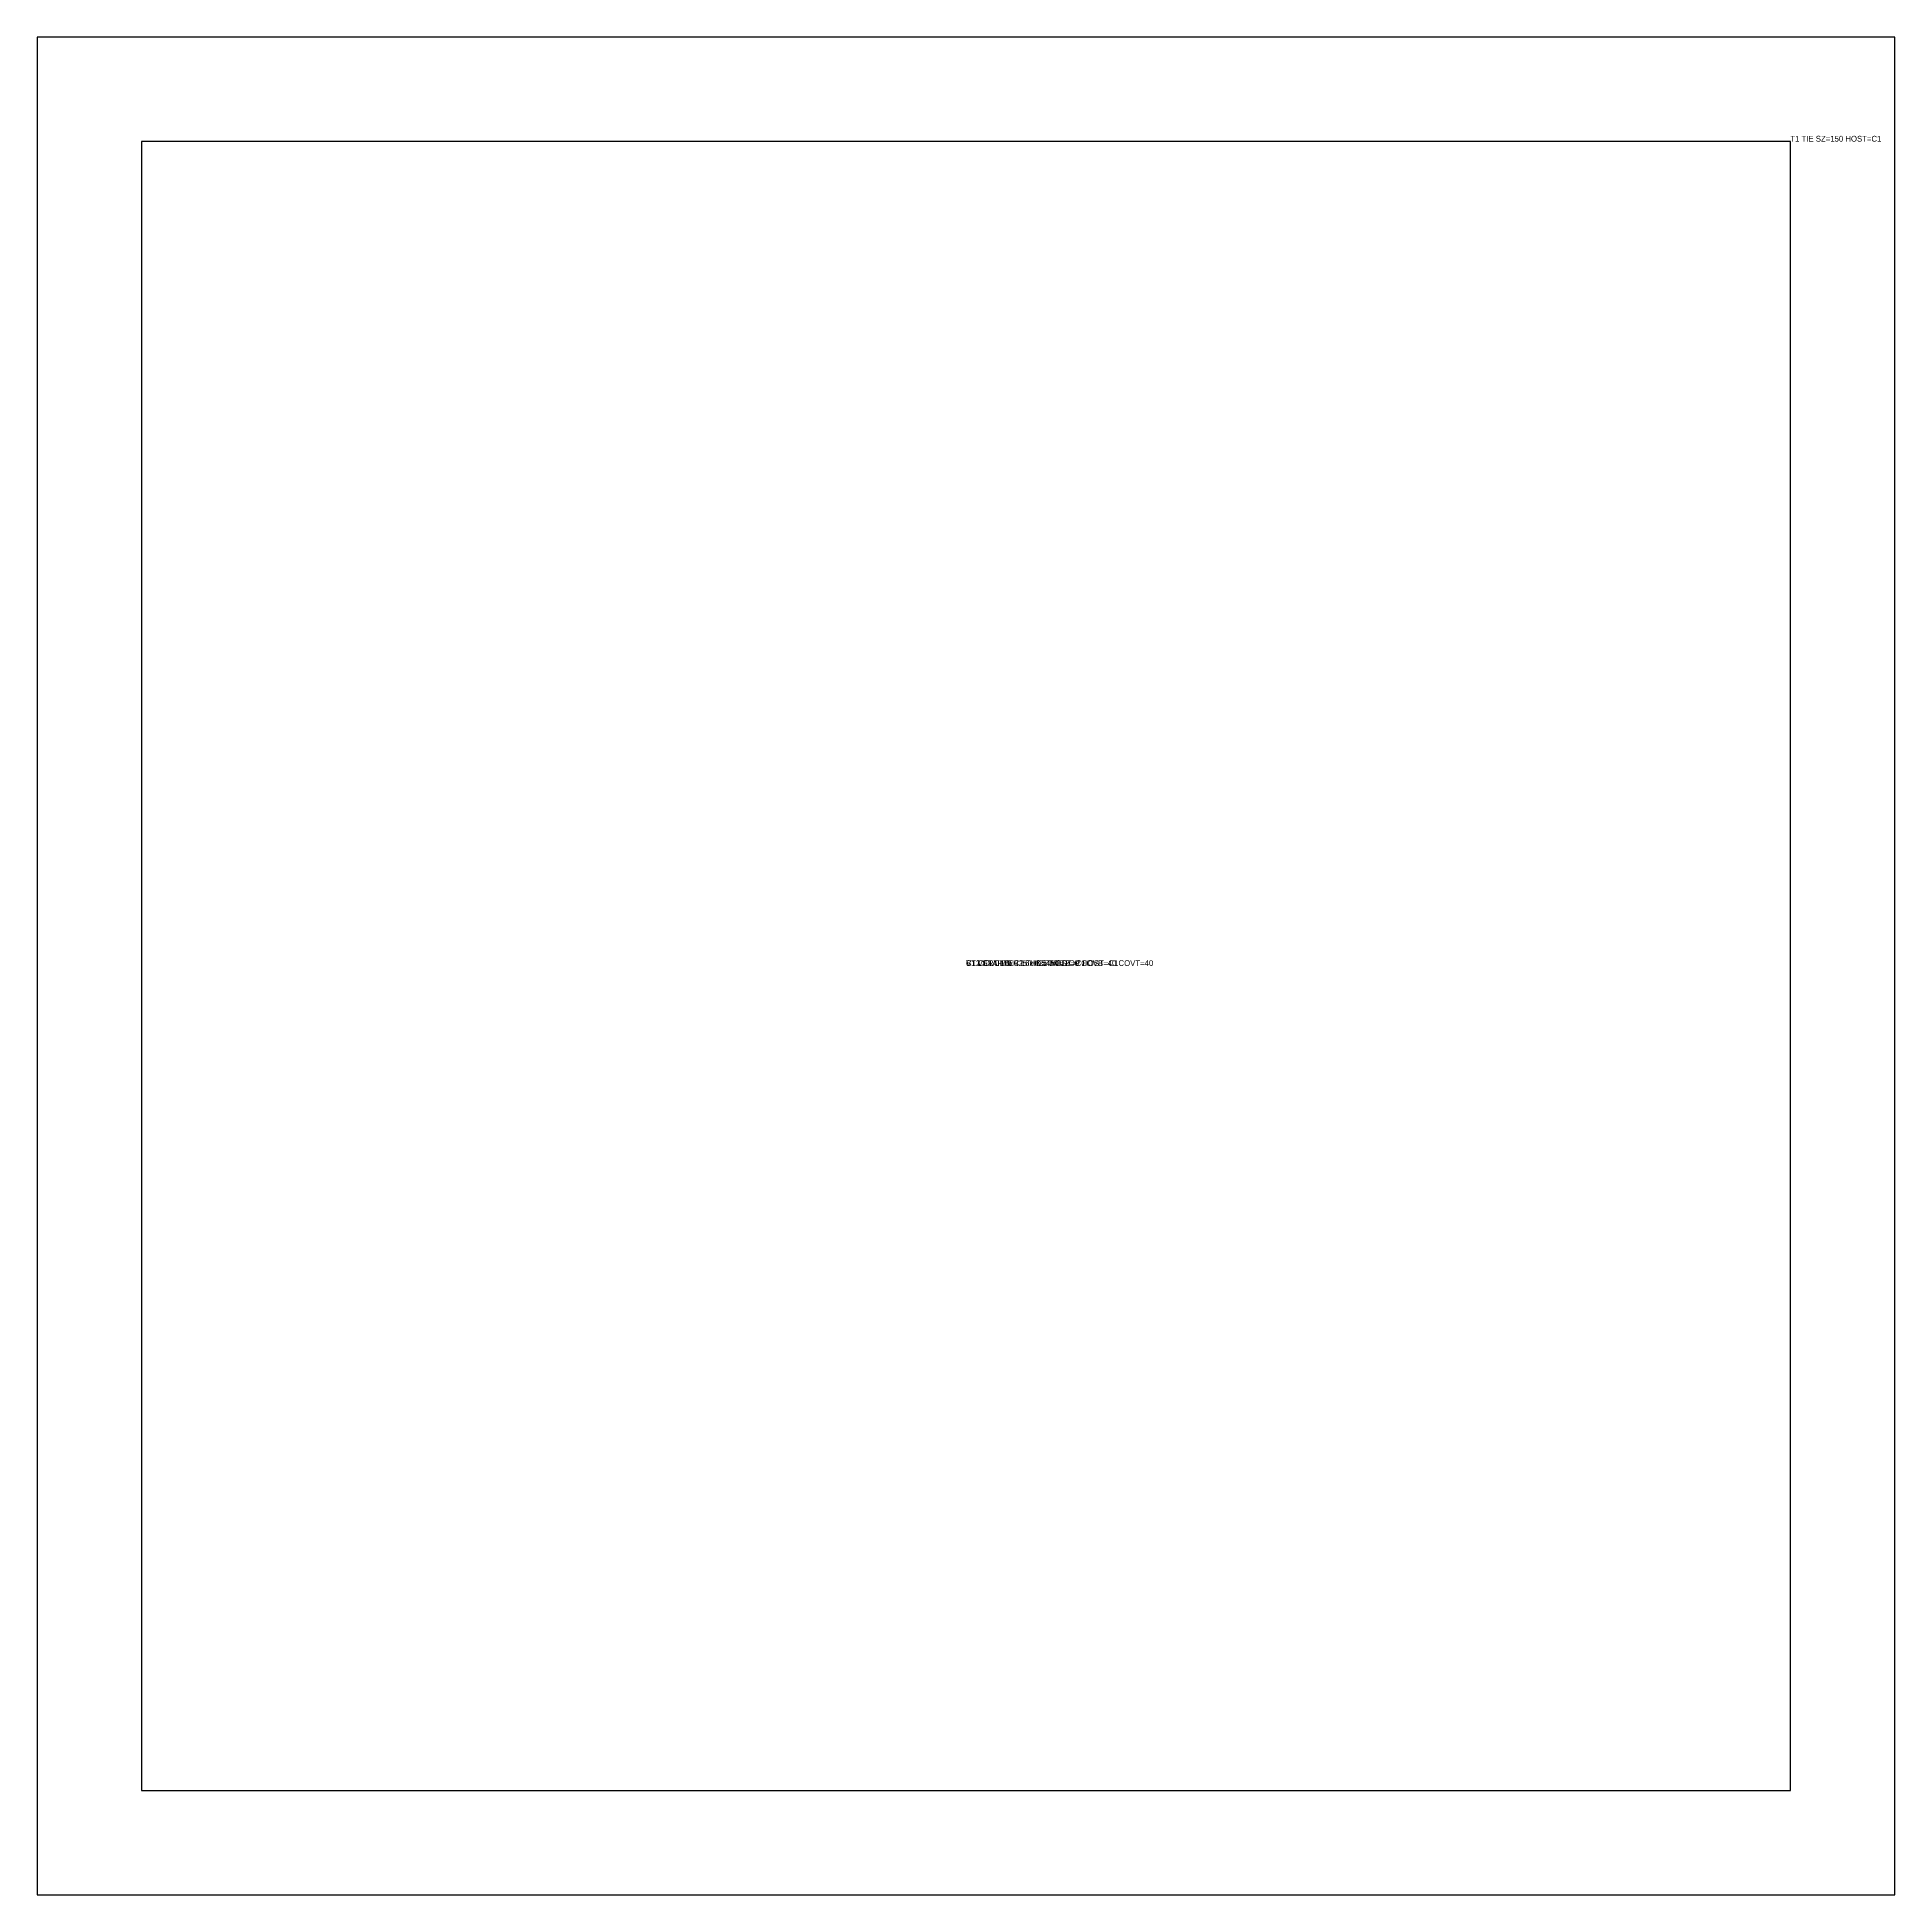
# Model space of a CAD drawing. Header units: metres. Extents: x 0 to 800, y 0 to 800.
import ezdxf

# ---------------------------------------------------------------- set-up
doc = ezdxf.new("R2010")
doc.units = ezdxf.units.M
for name, color, linetype in [('CONC-COLUMN', 7, 'Continuous'), ('REBAR-LINK-H10', 7, 'Continuous'), ('REBAR-TEXT', 7, 'Continuous')]:
    doc.layers.add(name, color=color, linetype=linetype)

msp = doc.modelspace()

# ---------------------------------------------------------------- linework, layer by layer
at = {"layer": 'CONC-COLUMN'}
msp.add_lwpolyline([(0, 0), (800, 0), (800, 800), (0, 800), (0, 0)], close=True, dxfattribs=at)
at = {"layer": 'REBAR-LINK-H10'}
msp.add_lwpolyline([(45, 45), (755, 45), (755, 755), (45, 755), (45, 45)], close=True, dxfattribs=at)

# ---------------------------------------------------------------- texts
at = {"layer": 'REBAR-TEXT'}
for s, p in [('T1 TIE SZ=150 HOST=C1', (755, 755)), ('V1 VERT 16xH25 HOST=C1', (400, 400)), ('ST1 STARTER 16xH25 HOST=C1', (400, 400)), ('ST2 STARTER 16xH25 AT=TOP HOST=C1', (400, 400)), ('C1 COLUMN C1 THK=4500 Z=0 COVB=40 COVT=40', (400, 400))]:
    msp.add_text(s, height=2.5, dxfattribs=at).set_placement(p)

doc.saveas('drawing.dxf')
